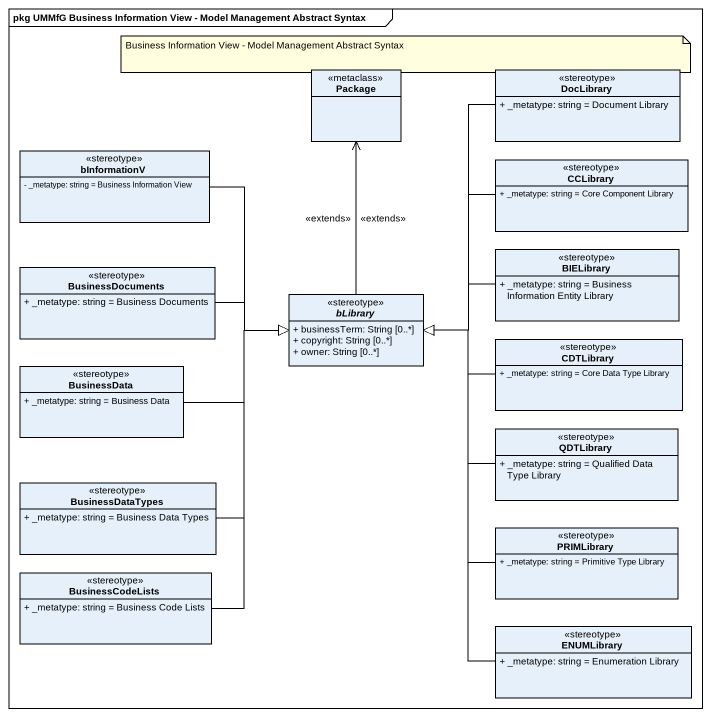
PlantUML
@startuml
mainframe pkg UMMfG Business Information View - Model Management Abstract Syntax
hide circle
hide empty members
skinparam classAttributeIconSize 0
class "Package" as Package_ <<metaclass>>
class DocLibrary <<stereotype>> {
  + _metatype: string = Document Library
}
class bInformationV <<stereotype>> {
  - _metatype: string = Business Information View
}
class CCLibrary <<stereotype>> {
  + _metatype: string = Core Component Library
}
class BusinessDocuments <<stereotype>> {
  + _metatype: string = Business Documents
}
class BIELibrary <<stereotype>> {
  + _metatype: string = Business Information Entity Library
}
abstract class bLibrary <<stereotype>> {
  + businessTerm: String [0..*]
  + copyright: String [0..*]
  + owner: String [0..*]
}
class BusinessData <<stereotype>> {
  + _metatype: string = Business Data
}
class CDTLibrary <<stereotype>> {
  + _metatype: string = Core Data Type Library
}
class QDTLibrary <<stereotype>> {
  + _metatype: string = Qualified Data Type Library
}
class BusinessDataTypes <<stereotype>> {
  + _metatype: string = Business Data Types
}
class PRIMLibrary <<stereotype>> {
  + _metatype: string = Primitive Type Library
}
class BusinessCodeLists <<stereotype>> {
  + _metatype: string = Business Code Lists
}
class ENUMLibrary <<stereotype>> {
  + _metatype: string = Enumeration Library
}
DocLibrary --|> bLibrary
bInformationV -right-|> bLibrary
CCLibrary -left-|> bLibrary
BusinessDocuments -right-|> bLibrary
BIELibrary -left-|> bLibrary
bLibrary -up-> Package_ : <<extends>>
bLibrary -up-> Package_ : <<extends>>
BusinessData -right-|> bLibrary
CDTLibrary -left-|> bLibrary
QDTLibrary -left-|> bLibrary
BusinessDataTypes -up-|> bLibrary
PRIMLibrary -up-|> bLibrary
BusinessCodeLists -up-|> bLibrary
ENUMLibrary -up-|> bLibrary
note as N1
  Business Information View - Model Management Abstract Syntax
end note
@enduml
